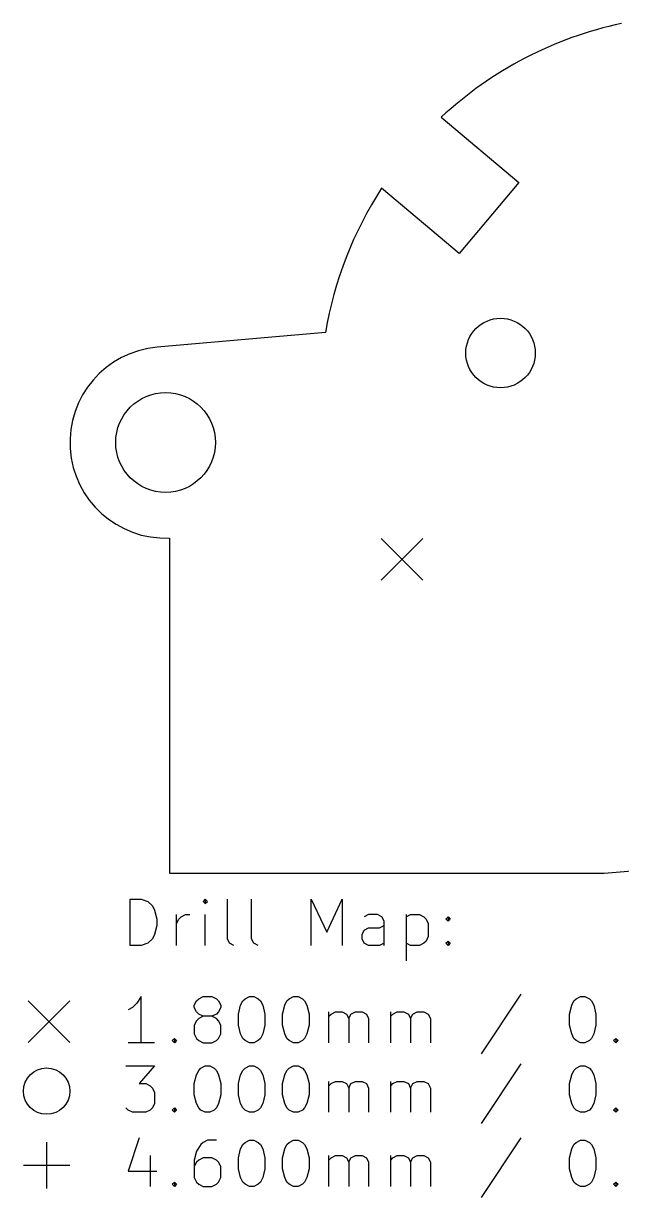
# Model space of a CAD drawing. Extents: x 61.2 to 131.3, y -105.5 to -54.2.
# Drawn here: x 61.2 to 87, y -105.2 to -54.5 of the extents above; entities that cross this region are included whole.
import ezdxf

# ---------------------------------------------------------------- set-up
doc = ezdxf.new("R2010")
doc.units = 0
doc.layers.add('BLACK', color=7, linetype='CONTINUOUS')

msp = doc.modelspace()

# ---------------------------------------------------------------- linework, layer by layer
at = {"layer": 'BLACK', "linetype": 'CONTINUOUS'}
for p, q in [((79.240984, -58.599409), (82.594084, -61.412992)), ((80.022934, -64.477169), (76.668916, -61.662815)), ((82.594084, -61.412992), (80.022934, -64.477169)), ((74.24428, -67.885025), (66.988407, -68.519832)), ((67.512596, -76.755849), (67.512597, -77.774998)), ((76.651372, -76.776603), (78.451372, -78.576603)), ((78.451372, -76.776603), (76.651372, -78.576603)), ((67.512597, -77.774998), (67.512597, -91.219007)), ((86.279842, -91.219007), (98.110374, -90.183969)), ((67.512597, -91.219007), (86.279842, -91.219007)), ((65.823409, -94.338845), (65.823409, -92.338845)), ((65.823409, -92.338845), (66.299599, -92.338845)), ((66.299599, -92.338845), (66.585314, -92.434083)), ((66.585314, -92.434083), (66.77579, -92.624559)), ((66.77579, -92.624559), (66.871028, -92.815035)), ((69.061504, -92.338845), (68.966266, -92.434083)), ((68.966266, -92.434083), (69.061504, -92.529321)), ((69.156742, -92.434083), (69.061504, -92.338845)), ((69.061504, -92.338845), (69.061504, -92.529321)), ((69.061504, -92.529321), (69.156742, -92.434083)), ((70.013885, -94.05313), (70.013885, -92.338845)), ((71.061504, -94.05313), (71.061504, -92.338845)), ((73.632933, -94.338845), (73.632933, -92.338845)), ((73.632933, -92.338845), (74.2996, -93.767416)), ((74.2996, -93.767416), (74.966266, -92.338845)), ((74.966266, -92.338845), (74.966266, -94.338845)), ((66.871028, -92.815035), (66.966266, -93.195987)), ((66.966266, -93.195987), (66.966266, -93.481702)), ((67.823409, -94.338845), (67.823409, -93.005511)), ((67.823409, -93.386464), (67.918647, -93.195987)), ((67.918647, -93.195987), (68.013885, -93.100749)), ((68.013885, -93.100749), (68.204361, -93.005511)), ((68.204361, -93.005511), (68.394838, -93.005511)), ((69.061504, -94.338845), (69.061504, -93.005511)), ((76.109123, -93.005511), (75.918647, -93.100749)), ((76.490076, -93.005511), (76.109123, -93.005511)), ((76.680552, -93.100749), (76.490076, -93.005511)), ((76.77579, -93.291226), (76.680552, -93.100749)), ((77.728171, -93.005511), (77.728171, -95.005511)), ((77.728171, -93.100749), (77.918647, -93.005511)), ((77.918647, -93.005511), (78.2996, -93.005511)), ((78.2996, -93.005511), (78.490076, -93.100749)), ((78.490076, -93.100749), (78.585314, -93.195987)), ((78.585314, -93.195987), (78.680552, -93.386464)), ((79.442457, -93.195987), (79.537695, -93.100749)), ((79.537695, -93.291226), (79.442457, -93.195987)), ((79.537695, -93.100749), (79.632933, -93.195987)), ((79.537695, -93.100749), (79.537695, -93.291226)), ((79.632933, -93.195987), (79.537695, -93.291226)), ((66.966266, -93.481702), (66.871028, -93.862654)), ((75.823409, -93.862654), (75.918647, -93.672178)), ((75.918647, -93.672178), (76.109123, -93.57694)), ((76.109123, -93.57694), (76.585314, -93.57694)), ((76.585314, -93.57694), (76.77579, -93.481702)), ((76.77579, -94.338845), (76.77579, -93.291226)), ((78.680552, -93.386464), (78.680552, -93.957892)), ((66.77579, -94.05313), (66.585314, -94.243607)), ((66.871028, -93.862654), (66.77579, -94.05313)), ((70.109123, -94.243607), (70.013885, -94.05313)), ((71.156742, -94.243607), (71.061504, -94.05313)), ((75.823409, -94.05313), (75.823409, -93.862654)), ((75.918647, -94.243607), (75.823409, -94.05313)), ((78.585314, -94.148368), (78.490076, -94.243607)), ((78.680552, -93.957892), (78.585314, -94.148368)), ((79.442457, -94.243607), (79.537695, -94.148368)), ((79.537695, -94.148368), (79.632933, -94.243607)), ((79.537695, -94.148368), (79.537695, -94.338845)), ((66.299599, -94.338845), (65.823409, -94.338845)), ((66.585314, -94.243607), (66.299599, -94.338845)), ((70.299599, -94.338845), (70.109123, -94.243607)), ((71.347218, -94.338845), (71.156742, -94.243607)), ((76.109123, -94.338845), (75.918647, -94.243607)), ((76.585314, -94.338845), (76.109123, -94.338845)), ((76.77579, -94.243607), (76.585314, -94.338845)), ((77.918647, -94.338845), (77.728171, -94.243607)), ((78.2996, -94.338845), (77.918647, -94.338845)), ((78.490076, -94.243607), (78.2996, -94.338845)), ((79.537695, -94.338845), (79.442457, -94.243607)), ((79.632933, -94.243607), (79.537695, -94.338845)), ((61.415641, -96.724007), (63.215641, -98.524007)), ((63.215641, -96.724007), (61.415641, -98.524007)), ((66.299599, -96.538845), (66.109123, -96.824559)), ((66.299599, -98.538845), (66.299599, -96.538845)), ((68.585314, -96.919797), (68.680552, -96.729321)), ((68.680552, -96.729321), (68.77579, -96.634083)), ((68.77579, -96.634083), (68.966266, -96.538845)), ((68.966266, -96.538845), (69.347219, -96.538845)), ((69.347219, -96.538845), (69.537695, -96.634083)), ((69.537695, -96.634083), (69.632933, -96.729321)), ((69.632933, -96.729321), (69.728171, -96.919797)), ((70.585314, -96.919797), (70.680552, -96.729321)), ((70.680552, -96.729321), (70.77579, -96.634083)), ((70.77579, -96.634083), (70.966266, -96.538845)), ((70.966266, -96.538845), (71.156743, -96.538845)), ((71.156743, -96.538845), (71.347219, -96.634083)), ((71.347219, -96.634083), (71.442457, -96.729321)), ((71.442457, -96.729321), (71.537695, -96.919797)), ((72.490076, -96.919797), (72.585314, -96.729321)), ((72.585314, -96.729321), (72.680552, -96.634083)), ((72.680552, -96.634083), (72.871028, -96.538845)), ((72.871028, -96.538845), (73.061505, -96.538845)), ((73.061505, -96.538845), (73.251981, -96.634083)), ((73.251981, -96.634083), (73.347219, -96.729321)), ((73.347219, -96.729321), (73.442457, -96.919797)), ((82.680553, -96.443607), (80.966268, -99.015035)), ((84.87103, -96.919797), (84.966268, -96.729321)), ((84.966268, -96.729321), (85.061506, -96.634083)), ((85.061506, -96.634083), (85.251982, -96.538845)), ((85.251982, -96.538845), (85.442459, -96.538845)), ((85.442459, -96.538845), (85.632935, -96.634083)), ((85.632935, -96.634083), (85.728173, -96.729321)), ((85.728173, -96.729321), (85.823411, -96.919797)), ((65.918647, -97.015035), (65.728171, -97.110273)), ((66.109123, -96.824559), (65.918647, -97.015035)), ((68.585314, -97.015035), (68.585314, -96.919797)), ((68.680552, -97.205511), (68.585314, -97.015035)), ((68.77579, -97.300749), (68.680552, -97.205511)), ((69.632933, -97.205511), (69.537695, -97.300749)), ((69.728171, -97.015035), (69.632933, -97.205511)), ((69.728171, -96.919797), (69.728171, -97.015035)), ((70.490076, -97.300749), (70.585314, -96.919797)), ((71.537695, -96.919797), (71.632933, -97.300749)), ((72.394838, -97.300749), (72.490076, -96.919797)), ((73.442457, -96.919797), (73.537695, -97.300749)), ((74.394838, -98.538845), (74.394838, -97.205511)), ((74.490076, -97.300749), (74.680552, -97.205511)), ((74.680552, -97.205511), (74.966267, -97.205511)), ((74.966267, -97.205511), (75.156743, -97.300749)), ((75.347219, -97.300749), (75.537695, -97.205511)), ((75.537695, -97.205511), (75.823409, -97.205511)), ((75.823409, -97.205511), (76.013886, -97.300749)), ((77.061505, -98.538845), (77.061505, -97.205511)), ((77.156743, -97.300749), (77.347219, -97.205511)), ((77.347219, -97.205511), (77.632934, -97.205511)), ((77.632934, -97.205511), (77.82341, -97.300749)), ((78.013886, -97.300749), (78.204362, -97.205511)), ((78.204362, -97.205511), (78.490076, -97.205511)), ((78.490076, -97.205511), (78.680553, -97.300749)), ((84.775792, -97.300749), (84.87103, -96.919797)), ((85.823411, -96.919797), (85.918649, -97.300749)), ((68.680552, -97.586464), (68.585314, -97.77694)), ((68.585314, -97.77694), (68.585314, -98.157892)), ((68.77579, -97.491226), (68.680552, -97.586464)), ((68.966266, -97.395987), (68.77579, -97.300749)), ((68.966266, -97.395987), (68.77579, -97.491226)), ((69.347219, -97.395987), (68.966266, -97.395987)), ((69.537695, -97.300749), (69.347219, -97.395987)), ((69.537695, -97.491226), (69.347219, -97.395987)), ((69.632933, -97.586464), (69.537695, -97.491226)), ((69.728171, -97.77694), (69.632933, -97.586464)), ((69.728171, -98.157892), (69.728171, -97.77694)), ((70.490076, -97.77694), (70.490076, -97.300749)), ((70.585314, -98.157892), (70.490076, -97.77694)), ((71.632933, -97.77694), (71.537695, -98.157892)), ((71.632933, -97.300749), (71.632933, -97.77694)), ((72.394838, -97.77694), (72.394838, -97.300749)), ((72.490076, -98.157892), (72.394838, -97.77694)), ((73.537695, -97.77694), (73.442457, -98.157892)), ((73.537695, -97.300749), (73.537695, -97.77694)), ((74.394838, -97.395987), (74.490076, -97.300749)), ((75.156743, -97.300749), (75.251981, -97.491226)), ((75.251981, -97.491226), (75.347219, -97.300749)), ((75.251981, -97.491226), (75.251981, -98.538845)), ((76.013886, -97.300749), (76.109124, -97.491226)), ((76.109124, -97.491226), (76.109124, -98.538845)), ((77.061505, -97.395987), (77.156743, -97.300749)), ((77.82341, -97.300749), (77.918648, -97.491226)), ((77.918648, -97.491226), (78.013886, -97.300749)), ((77.918648, -97.491226), (77.918648, -98.538845)), ((78.680553, -97.300749), (78.775791, -97.491226)), ((78.775791, -97.491226), (78.775791, -98.538845)), ((84.775792, -97.77694), (84.775792, -97.300749)), ((84.87103, -98.157892), (84.775792, -97.77694)), ((85.918649, -97.77694), (85.823411, -98.157892)), ((85.918649, -97.300749), (85.918649, -97.77694)), ((68.585314, -98.157892), (68.680552, -98.348368)), ((69.632933, -98.348368), (69.728171, -98.157892)), ((70.680552, -98.348368), (70.585314, -98.157892)), ((71.537695, -98.157892), (71.442457, -98.348368)), ((72.585314, -98.348368), (72.490076, -98.157892)), ((73.442457, -98.157892), (73.347219, -98.348368)), ((84.966268, -98.348368), (84.87103, -98.157892)), ((85.823411, -98.157892), (85.728173, -98.348368)), ((66.871028, -98.538845), (65.728171, -98.538845)), ((67.632933, -98.443607), (67.728171, -98.348368)), ((67.728171, -98.538845), (67.632933, -98.443607)), ((67.728171, -98.348368), (67.823409, -98.443607)), ((67.728171, -98.348368), (67.728171, -98.538845)), ((67.823409, -98.443607), (67.728171, -98.538845)), ((68.680552, -98.348368), (68.77579, -98.443607)), ((68.77579, -98.443607), (68.966266, -98.538845)), ((68.966266, -98.538845), (69.347219, -98.538845)), ((69.347219, -98.538845), (69.537695, -98.443607)), ((69.537695, -98.443607), (69.632933, -98.348368)), ((70.77579, -98.443607), (70.680552, -98.348368)), ((70.966266, -98.538845), (70.77579, -98.443607)), ((71.156743, -98.538845), (70.966266, -98.538845)), ((71.347219, -98.443607), (71.156743, -98.538845)), ((71.442457, -98.348368), (71.347219, -98.443607)), ((72.680552, -98.443607), (72.585314, -98.348368)), ((72.871028, -98.538845), (72.680552, -98.443607)), ((73.061505, -98.538845), (72.871028, -98.538845)), ((73.251981, -98.443607), (73.061505, -98.538845)), ((73.347219, -98.348368), (73.251981, -98.443607)), ((85.061506, -98.443607), (84.966268, -98.348368)), ((85.251982, -98.538845), (85.061506, -98.443607)), ((85.442459, -98.538845), (85.251982, -98.538845)), ((85.632935, -98.443607), (85.442459, -98.538845)), ((85.728173, -98.348368), (85.632935, -98.443607)), ((86.680554, -98.443607), (86.775792, -98.348368)), ((86.775792, -98.538845), (86.680554, -98.443607)), ((86.775792, -98.348368), (86.87103, -98.443607)), ((86.775792, -98.348368), (86.775792, -98.538845)), ((86.87103, -98.443607), (86.775792, -98.538845)), ((65.632933, -99.538845), (66.871028, -99.538845)), ((66.871028, -99.538845), (66.204361, -100.300749)), ((68.680552, -99.919797), (68.77579, -99.729321)), ((68.77579, -99.729321), (68.871028, -99.634083)), ((68.871028, -99.634083), (69.061504, -99.538845)), ((69.061504, -99.538845), (69.251981, -99.538845)), ((69.251981, -99.538845), (69.442457, -99.634083)), ((69.442457, -99.634083), (69.537695, -99.729321)), ((69.537695, -99.729321), (69.632933, -99.919797)), ((70.585314, -99.919797), (70.680552, -99.729321)), ((70.680552, -99.729321), (70.77579, -99.634083)), ((70.77579, -99.634083), (70.966266, -99.538845)), ((70.966266, -99.538845), (71.156743, -99.538845)), ((71.156743, -99.538845), (71.347219, -99.634083)), ((71.347219, -99.634083), (71.442457, -99.729321)), ((71.442457, -99.729321), (71.537695, -99.919797)), ((72.490076, -99.919797), (72.585314, -99.729321)), ((72.585314, -99.729321), (72.680552, -99.634083)), ((72.680552, -99.634083), (72.871028, -99.538845)), ((72.871028, -99.538845), (73.061505, -99.538845)), ((73.061505, -99.538845), (73.251981, -99.634083)), ((73.251981, -99.634083), (73.347219, -99.729321)), ((73.347219, -99.729321), (73.442457, -99.919797)), ((82.680553, -99.443607), (80.966268, -102.015035)), ((84.87103, -99.919797), (84.966268, -99.729321)), ((84.966268, -99.729321), (85.061506, -99.634083)), ((85.061506, -99.634083), (85.251982, -99.538845)), ((85.251982, -99.538845), (85.442459, -99.538845)), ((85.442459, -99.538845), (85.632935, -99.634083)), ((85.632935, -99.634083), (85.728173, -99.729321)), ((85.728173, -99.729321), (85.823411, -99.919797)), ((66.204361, -100.300749), (66.490076, -100.300749)), ((66.490076, -100.300749), (66.680552, -100.395987)), ((68.585314, -100.300749), (68.680552, -99.919797)), ((68.585314, -100.77694), (68.585314, -100.300749)), ((69.632933, -99.919797), (69.728171, -100.300749)), ((69.728171, -100.300749), (69.728171, -100.77694)), ((70.490076, -100.300749), (70.585314, -99.919797)), ((70.490076, -100.77694), (70.490076, -100.300749)), ((71.537695, -99.919797), (71.632933, -100.300749)), ((71.632933, -100.300749), (71.632933, -100.77694)), ((72.394838, -100.300749), (72.490076, -99.919797)), ((72.394838, -100.77694), (72.394838, -100.300749)), ((73.442457, -99.919797), (73.537695, -100.300749)), ((73.537695, -100.300749), (73.537695, -100.77694)), ((74.394838, -101.538845), (74.394838, -100.205511)), ((74.394838, -100.395987), (74.490076, -100.300749)), ((74.490076, -100.300749), (74.680552, -100.205511)), ((74.680552, -100.205511), (74.966267, -100.205511)), ((74.966267, -100.205511), (75.156743, -100.300749)), ((75.156743, -100.300749), (75.251981, -100.491226)), ((75.251981, -100.491226), (75.347219, -100.300749)), ((75.347219, -100.300749), (75.537695, -100.205511)), ((75.537695, -100.205511), (75.823409, -100.205511)), ((75.823409, -100.205511), (76.013886, -100.300749)), ((76.013886, -100.300749), (76.109124, -100.491226)), ((77.061505, -101.538845), (77.061505, -100.205511)), ((77.061505, -100.395987), (77.156743, -100.300749)), ((77.156743, -100.300749), (77.347219, -100.205511)), ((77.347219, -100.205511), (77.632934, -100.205511)), ((77.632934, -100.205511), (77.82341, -100.300749)), ((77.82341, -100.300749), (77.918648, -100.491226)), ((77.918648, -100.491226), (78.013886, -100.300749)), ((78.013886, -100.300749), (78.204362, -100.205511)), ((78.204362, -100.205511), (78.490076, -100.205511)), ((78.490076, -100.205511), (78.680553, -100.300749)), ((78.680553, -100.300749), (78.775791, -100.491226)), ((84.775792, -100.300749), (84.87103, -99.919797)), ((84.775792, -100.77694), (84.775792, -100.300749)), ((85.823411, -99.919797), (85.918649, -100.300749)), ((85.918649, -100.300749), (85.918649, -100.77694)), ((66.680552, -100.395987), (66.77579, -100.491226)), ((66.77579, -100.491226), (66.871028, -100.681702)), ((66.871028, -100.681702), (66.871028, -101.157892)), ((68.680552, -101.157892), (68.585314, -100.77694)), ((69.728171, -100.77694), (69.632933, -101.157892)), ((70.585314, -101.157892), (70.490076, -100.77694)), ((71.632933, -100.77694), (71.537695, -101.157892)), ((72.490076, -101.157892), (72.394838, -100.77694)), ((73.537695, -100.77694), (73.442457, -101.157892)), ((75.251981, -100.491226), (75.251981, -101.538845)), ((76.109124, -100.491226), (76.109124, -101.538845)), ((77.918648, -100.491226), (77.918648, -101.538845)), ((78.775791, -100.491226), (78.775791, -101.538845)), ((84.87103, -101.157892), (84.775792, -100.77694)), ((85.918649, -100.77694), (85.823411, -101.157892)), ((66.871028, -101.157892), (66.77579, -101.348368)), ((68.77579, -101.348368), (68.680552, -101.157892)), ((69.632933, -101.157892), (69.537695, -101.348368)), ((70.680552, -101.348368), (70.585314, -101.157892)), ((71.537695, -101.157892), (71.442457, -101.348368)), ((72.585314, -101.348368), (72.490076, -101.157892)), ((73.442457, -101.157892), (73.347219, -101.348368)), ((84.966268, -101.348368), (84.87103, -101.157892)), ((85.823411, -101.157892), (85.728173, -101.348368)), ((65.728171, -101.443607), (65.632933, -101.348368)), ((65.918647, -101.538845), (65.728171, -101.443607)), ((66.490076, -101.538845), (65.918647, -101.538845)), ((66.680552, -101.443607), (66.490076, -101.538845)), ((66.77579, -101.348368), (66.680552, -101.443607)), ((67.632933, -101.443607), (67.728171, -101.348368)), ((67.728171, -101.538845), (67.632933, -101.443607)), ((67.728171, -101.348368), (67.823409, -101.443607)), ((67.728171, -101.348368), (67.728171, -101.538845)), ((67.823409, -101.443607), (67.728171, -101.538845)), ((68.871028, -101.443607), (68.77579, -101.348368)), ((69.061504, -101.538845), (68.871028, -101.443607)), ((69.251981, -101.538845), (69.061504, -101.538845)), ((69.442457, -101.443607), (69.251981, -101.538845)), ((69.537695, -101.348368), (69.442457, -101.443607)), ((70.77579, -101.443607), (70.680552, -101.348368)), ((70.966266, -101.538845), (70.77579, -101.443607)), ((71.156743, -101.538845), (70.966266, -101.538845)), ((71.347219, -101.443607), (71.156743, -101.538845)), ((71.442457, -101.348368), (71.347219, -101.443607)), ((72.680552, -101.443607), (72.585314, -101.348368)), ((72.871028, -101.538845), (72.680552, -101.443607)), ((73.061505, -101.538845), (72.871028, -101.538845)), ((73.251981, -101.443607), (73.061505, -101.538845)), ((73.347219, -101.348368), (73.251981, -101.443607)), ((85.061506, -101.443607), (84.966268, -101.348368)), ((85.251982, -101.538845), (85.061506, -101.443607)), ((85.442459, -101.538845), (85.251982, -101.538845)), ((85.632935, -101.443607), (85.442459, -101.538845)), ((85.728173, -101.348368), (85.632935, -101.443607)), ((86.680554, -101.443607), (86.775792, -101.348368)), ((86.775792, -101.538845), (86.680554, -101.443607)), ((86.775792, -101.348368), (86.87103, -101.443607)), ((86.775792, -101.348368), (86.775792, -101.538845)), ((86.87103, -101.443607), (86.775792, -101.538845)), ((62.215641, -102.824007), (62.215641, -104.824007)), ((66.204361, -102.643607), (65.728171, -104.072178)), ((68.966266, -102.834083), (68.871028, -102.929321)), ((69.156742, -102.738845), (68.966266, -102.834083)), ((69.537695, -102.738845), (69.156742, -102.738845)), ((70.680552, -102.929321), (70.77579, -102.834083)), ((70.77579, -102.834083), (70.966266, -102.738845)), ((70.966266, -102.738845), (71.156743, -102.738845)), ((71.156743, -102.738845), (71.347219, -102.834083)), ((71.347219, -102.834083), (71.442457, -102.929321)), ((72.585314, -102.929321), (72.680552, -102.834083)), ((72.680552, -102.834083), (72.871028, -102.738845)), ((72.871028, -102.738845), (73.061505, -102.738845)), ((73.061505, -102.738845), (73.251981, -102.834083)), ((73.251981, -102.834083), (73.347219, -102.929321)), ((82.680553, -102.643607), (80.966268, -105.215035)), ((84.966268, -102.929321), (85.061506, -102.834083)), ((85.061506, -102.834083), (85.251982, -102.738845)), ((85.251982, -102.738845), (85.442459, -102.738845)), ((85.442459, -102.738845), (85.632935, -102.834083)), ((85.632935, -102.834083), (85.728173, -102.929321)), ((68.680552, -103.215035), (68.585314, -103.595987)), ((68.871028, -102.929321), (68.680552, -103.215035)), ((70.490076, -103.500749), (70.585314, -103.119797)), ((70.585314, -103.119797), (70.680552, -102.929321)), ((71.442457, -102.929321), (71.537695, -103.119797)), ((71.537695, -103.119797), (71.632933, -103.500749)), ((72.394838, -103.500749), (72.490076, -103.119797)), ((72.490076, -103.119797), (72.585314, -102.929321)), ((73.347219, -102.929321), (73.442457, -103.119797)), ((73.442457, -103.119797), (73.537695, -103.500749)), ((84.775792, -103.500749), (84.87103, -103.119797)), ((84.87103, -103.119797), (84.966268, -102.929321)), ((85.728173, -102.929321), (85.823411, -103.119797)), ((85.823411, -103.119797), (85.918649, -103.500749)), ((61.215641, -103.824007), (63.215641, -103.824007)), ((66.680552, -103.405511), (66.680552, -104.738845)), ((68.585314, -103.595987), (68.585314, -104.357892)), ((68.680552, -103.691226), (68.585314, -103.881702)), ((68.77579, -103.595987), (68.680552, -103.691226)), ((68.966266, -103.500749), (68.77579, -103.595987)), ((69.347219, -103.500749), (68.966266, -103.500749)), ((69.537695, -103.595987), (69.347219, -103.500749)), ((69.632933, -103.691226), (69.537695, -103.595987)), ((69.728171, -103.881702), (69.632933, -103.691226)), ((70.490076, -103.97694), (70.490076, -103.500749)), ((71.632933, -103.500749), (71.632933, -103.97694)), ((72.394838, -103.97694), (72.394838, -103.500749)), ((73.537695, -103.500749), (73.537695, -103.97694)), ((74.394838, -104.738845), (74.394838, -103.405511)), ((74.394838, -103.595987), (74.490076, -103.500749)), ((74.490076, -103.500749), (74.680552, -103.405511)), ((74.680552, -103.405511), (74.966267, -103.405511)), ((74.966267, -103.405511), (75.156743, -103.500749)), ((75.156743, -103.500749), (75.251981, -103.691226)), ((75.251981, -103.691226), (75.347219, -103.500749)), ((75.251981, -103.691226), (75.251981, -104.738845)), ((75.347219, -103.500749), (75.537695, -103.405511)), ((75.537695, -103.405511), (75.823409, -103.405511)), ((75.823409, -103.405511), (76.013886, -103.500749)), ((76.013886, -103.500749), (76.109124, -103.691226)), ((76.109124, -103.691226), (76.109124, -104.738845)), ((77.061505, -104.738845), (77.061505, -103.405511)), ((77.061505, -103.595987), (77.156743, -103.500749)), ((77.156743, -103.500749), (77.347219, -103.405511)), ((77.347219, -103.405511), (77.632934, -103.405511)), ((77.632934, -103.405511), (77.82341, -103.500749)), ((77.82341, -103.500749), (77.918648, -103.691226)), ((77.918648, -103.691226), (78.013886, -103.500749)), ((77.918648, -103.691226), (77.918648, -104.738845)), ((78.013886, -103.500749), (78.204362, -103.405511)), ((78.204362, -103.405511), (78.490076, -103.405511)), ((78.490076, -103.405511), (78.680553, -103.500749)), ((78.680553, -103.500749), (78.775791, -103.691226)), ((78.775791, -103.691226), (78.775791, -104.738845)), ((84.775792, -103.97694), (84.775792, -103.500749)), ((85.918649, -103.500749), (85.918649, -103.97694)), ((65.728171, -104.072178), (66.966266, -104.072178)), ((68.585314, -104.357892), (68.680552, -104.548368)), ((69.632933, -104.548368), (69.728171, -104.357892)), ((69.728171, -104.357892), (69.728171, -103.881702)), ((70.585314, -104.357892), (70.490076, -103.97694)), ((70.680552, -104.548368), (70.585314, -104.357892)), ((71.537695, -104.357892), (71.442457, -104.548368)), ((71.632933, -103.97694), (71.537695, -104.357892)), ((72.490076, -104.357892), (72.394838, -103.97694)), ((72.585314, -104.548368), (72.490076, -104.357892)), ((73.442457, -104.357892), (73.347219, -104.548368)), ((73.537695, -103.97694), (73.442457, -104.357892)), ((84.87103, -104.357892), (84.775792, -103.97694)), ((84.966268, -104.548368), (84.87103, -104.357892)), ((85.823411, -104.357892), (85.728173, -104.548368)), ((85.918649, -103.97694), (85.823411, -104.357892)), ((67.632933, -104.643607), (67.728171, -104.548368)), ((67.728171, -104.738845), (67.632933, -104.643607)), ((67.728171, -104.548368), (67.823409, -104.643607)), ((67.728171, -104.548368), (67.728171, -104.738845)), ((67.823409, -104.643607), (67.728171, -104.738845)), ((68.680552, -104.548368), (68.77579, -104.643607)), ((68.77579, -104.643607), (68.966266, -104.738845)), ((68.966266, -104.738845), (69.347219, -104.738845)), ((69.347219, -104.738845), (69.537695, -104.643607)), ((69.537695, -104.643607), (69.632933, -104.548368)), ((70.77579, -104.643607), (70.680552, -104.548368)), ((70.966266, -104.738845), (70.77579, -104.643607)), ((71.156743, -104.738845), (70.966266, -104.738845)), ((71.347219, -104.643607), (71.156743, -104.738845)), ((71.442457, -104.548368), (71.347219, -104.643607)), ((72.680552, -104.643607), (72.585314, -104.548368)), ((72.871028, -104.738845), (72.680552, -104.643607)), ((73.061505, -104.738845), (72.871028, -104.738845)), ((73.251981, -104.643607), (73.061505, -104.738845)), ((73.347219, -104.548368), (73.251981, -104.643607)), ((85.061506, -104.643607), (84.966268, -104.548368)), ((85.251982, -104.738845), (85.061506, -104.643607)), ((85.442459, -104.738845), (85.251982, -104.738845)), ((85.632935, -104.643607), (85.442459, -104.738845)), ((85.728173, -104.548368), (85.632935, -104.643607)), ((86.680554, -104.643607), (86.775792, -104.548368)), ((86.775792, -104.738845), (86.680554, -104.643607)), ((86.775792, -104.548368), (86.87103, -104.643607)), ((86.775792, -104.548368), (86.775792, -104.738845)), ((86.87103, -104.643607), (86.775792, -104.738845))]:
    msp.add_line(p, q, dxfattribs=at)
at = {"layer": 'BLACK'}
for centre, radius in [((81.801483, -68.772297), 1.5), ((67.348144, -72.631627), 2.15265), ((62.215641, -100.624007), 1)]:
    msp.add_circle(centre, radius, dxfattribs=at)
for centre, radius, start, end in [((90.43694, -70.611178), 16.420477, 102.005053, 132.9867301), ((90.437415, -70.611561), 16.421073, 146.9784096, 170.4424111), ((67.348139, -72.631627), 4.127501, -265.0000366, -87.7165023)]:
    msp.add_arc(centre, radius, start, end, dxfattribs=at)

doc.saveas('drawing.dxf')
